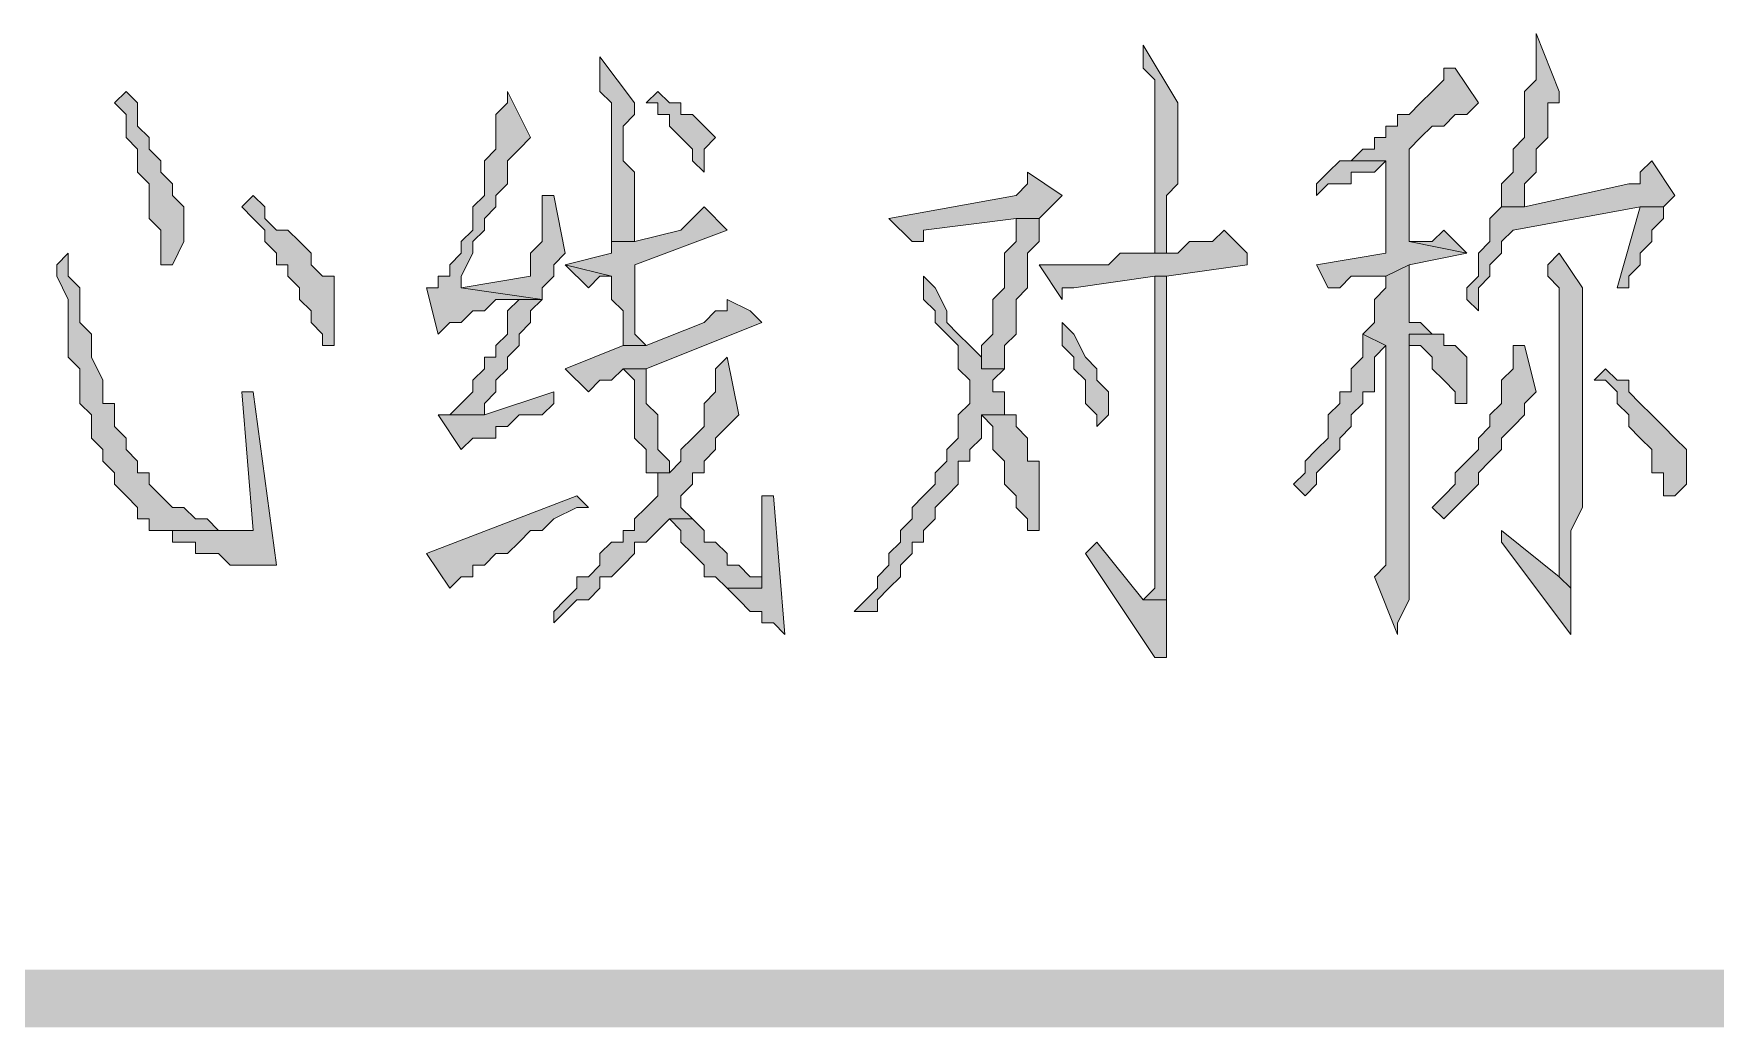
# Model space of a CAD drawing. Header units: millimetres. Extents: x 6 to 291, y 4 to 206.
# Drawn here: x 271.86 to 278.02, y 16.34 to 19.98 of the extents above; entities that cross this region are included whole.
import ezdxf

# ---------------------------------------------------------------- set-up
doc = ezdxf.new("R2010")
doc.units = ezdxf.units.MM
doc.layers.add('C00-00-00', color=7, linetype='Continuous')

msp = doc.modelspace()

# ---------------------------------------------------------------- hatches: boundary and pattern name
at = {"layer": 'C00-00-00'}
h = msp.add_hatch(color=256, dxfattribs=at)
h.dxf.hatch_style = 2
h.paths.add_polyline_path([(277.367986, 19.981338), (277.367986, 19.812005), (277.325652, 19.769672), (277.325652, 19.685005), (277.325652, 19.642672), (277.325652, 19.600338), (277.283319, 19.558005), (277.283319, 19.515672), (277.283319, 19.473338), (277.240986, 19.431005), (277.240986, 19.388672), (277.240986, 19.346338), (277.325652, 19.346338), (277.325652, 19.388672), (277.325652, 19.431005), (277.367986, 19.473338), (277.367986, 19.515672), (277.367986, 19.558005), (277.410319, 19.600338), (277.410319, 19.685005), (277.410319, 19.727338), (277.452652, 19.727338), (277.452652, 19.769672)])
h = msp.add_hatch(color=256, dxfattribs=at)
h.dxf.hatch_style = 2
h.paths.add_polyline_path([(273.938996, 19.89667), (273.938996, 19.854336), (273.938996, 19.812003), (273.938996, 19.76967), (273.981329, 19.727336), (273.981329, 19.26167), (273.981329, 19.219336), (274.065996, 19.219336), (274.065996, 19.473336), (274.023663, 19.51567), (274.023663, 19.558003), (274.023663, 19.64267), (274.065996, 19.685003), (274.065996, 19.727336)])
h = msp.add_hatch(color=256, dxfattribs=at)
h.dxf.hatch_style = 2
h.paths.add_polyline_path([(275.928668, 19.938996), (275.928668, 19.854329), (275.971001, 19.811996), (275.971001, 19.176996), (276.013335, 19.176996), (276.013335, 19.388663), (276.055668, 19.430996), (276.055668, 19.642663), (276.055668, 19.684996), (276.055668, 19.727329)])
h = msp.add_hatch(color=256, dxfattribs=at)
h.dxf.hatch_style = 2
h.paths.add_polyline_path([(277.071654, 19.854343), (277.02932, 19.854343), (277.02932, 19.81201), (276.986987, 19.769677), (276.944654, 19.727343), (276.90232, 19.68501), (276.859987, 19.68501), (276.859987, 19.642677), (276.817654, 19.642677), (276.817654, 19.600343), (276.77532, 19.600343), (276.77532, 19.55801), (276.732987, 19.55801), (276.690654, 19.515677), (276.817654, 19.515677), (276.817654, 19.17701), (276.563654, 19.134677), (276.605987, 19.05001), (276.64832, 19.05001), (276.690654, 19.092343), (276.817654, 19.092343), (276.90232, 19.134677), (277.113987, 19.17701), (276.90232, 19.219343), (276.90232, 19.55801), (276.944654, 19.600343), (276.986987, 19.642677), (277.02932, 19.642677), (277.071654, 19.68501), (277.113987, 19.68501), (277.15632, 19.727343)])
h = msp.add_hatch(color=256, dxfattribs=at)
h.dxf.hatch_style = 2
h.paths.add_polyline_path([(272.203346, 19.769675), (272.161013, 19.727342), (272.203346, 19.685008), (272.203346, 19.642675), (272.203346, 19.600342), (272.24568, 19.558008), (272.24568, 19.515675), (272.24568, 19.473342), (272.288013, 19.431008), (272.288013, 19.388675), (272.288013, 19.346342), (272.288013, 19.304008), (272.330346, 19.261675), (272.330346, 19.177008), (272.330346, 19.134675), (272.37268, 19.134675), (272.415013, 19.219342), (272.415013, 19.346342), (272.37268, 19.388675), (272.37268, 19.431008), (272.330346, 19.473342), (272.330346, 19.515675), (272.288013, 19.558008), (272.288013, 19.600342), (272.24568, 19.642675), (272.24568, 19.727342)])
h = msp.add_hatch(color=256, dxfattribs=at)
h.dxf.hatch_style = 2
h.paths.add_polyline_path([(273.600322, 19.769675), (273.600322, 19.727342), (273.557988, 19.685008), (273.557988, 19.600342), (273.557988, 19.558008), (273.515655, 19.515675), (273.515655, 19.431008), (273.515655, 19.388675), (273.473322, 19.346342), (273.473322, 19.304008), (273.473322, 19.261675), (273.430988, 19.219342), (273.430988, 19.177008), (273.388655, 19.134675), (273.388655, 19.092342), (273.346322, 19.092342), (273.346322, 19.050008), (273.303988, 19.050008), (273.346322, 18.880675), (273.388655, 18.923008), (273.430988, 18.923008), (273.473322, 18.965342), (273.515655, 18.965342), (273.557988, 19.007675), (273.600322, 19.007675), (273.727322, 19.007675), (273.430988, 19.050008), (273.430988, 19.092342), (273.473322, 19.177008), (273.473322, 19.219342), (273.515655, 19.261675), (273.515655, 19.304008), (273.557988, 19.346342), (273.557988, 19.388675), (273.600322, 19.431008), (273.600322, 19.473342), (273.600322, 19.515675), (273.642655, 19.558008), (273.684988, 19.600342)])
h = msp.add_hatch(color=256, dxfattribs=at)
h.dxf.hatch_style = 2
h.paths.add_polyline_path([(274.150676, 19.769675), (274.108342, 19.727342), (274.150676, 19.727342), (274.150676, 19.685008), (274.193009, 19.685008), (274.193009, 19.642675), (274.235342, 19.600342), (274.277676, 19.558008), (274.277676, 19.515675), (274.320009, 19.473342), (274.320009, 19.515675), (274.320009, 19.558008), (274.362342, 19.600342), (274.320009, 19.642675), (274.277676, 19.685008), (274.235342, 19.685008), (274.235342, 19.727342), (274.193009, 19.727342)])
h = msp.add_hatch(color=256, dxfattribs=at)
h.dxf.hatch_style = 2
h.paths.add_polyline_path([(275.505341, 19.473343), (275.505341, 19.43101), (275.463008, 19.388676), (274.997341, 19.30401), (275.082008, 19.219343), (275.124341, 19.219343), (275.124341, 19.261676), (275.463008, 19.30401), (275.547674, 19.30401), (275.590008, 19.346343), (275.632341, 19.388676)])
h = msp.add_hatch(color=256, dxfattribs=at)
h.dxf.hatch_style = 2
h.paths.add_polyline_path([(276.690669, 19.515669), (276.648336, 19.515669), (276.606003, 19.473336), (276.563669, 19.431002), (276.563669, 19.388669), (276.606003, 19.431002), (276.648336, 19.431002), (276.690669, 19.431002), (276.690669, 19.473336), (276.733003, 19.473336), (276.775336, 19.473336), (276.817669, 19.515669)])
h = msp.add_hatch(color=256, dxfattribs=at)
h.dxf.hatch_style = 2
h.paths.add_polyline_path([(277.791345, 19.515669), (277.749012, 19.473336), (277.749012, 19.431002), (277.706678, 19.431002), (277.325678, 19.346336), (277.241012, 19.346336), (277.198678, 19.304002), (277.198678, 19.261669), (277.198678, 19.219336), (277.156345, 19.177002), (277.156345, 19.092336), (277.114012, 19.050002), (277.114012, 19.007669), (277.156345, 18.965336), (277.156345, 19.050002), (277.198678, 19.092336), (277.198678, 19.134669), (277.241012, 19.177002), (277.241012, 19.219336), (277.283345, 19.261669), (277.749012, 19.346336), (277.833678, 19.346336), (277.876012, 19.388669)])
h = msp.add_hatch(color=256, dxfattribs=at)
h.dxf.hatch_style = 2
h.paths.add_polyline_path([(272.669016, 19.388674), (272.626682, 19.346341), (272.669016, 19.304008), (272.711349, 19.261674), (272.711349, 19.219341), (272.753682, 19.177008), (272.753682, 19.134674), (272.796016, 19.134674), (272.796016, 19.092341), (272.838349, 19.050008), (272.838349, 19.007674), (272.880682, 18.965341), (272.880682, 18.923008), (272.923016, 18.880674), (272.923016, 18.838341), (272.965349, 18.838341), (272.965349, 19.092341), (272.923016, 19.092341), (272.880682, 19.134674), (272.880682, 19.177008), (272.838349, 19.219341), (272.796016, 19.261674), (272.753682, 19.261674), (272.711349, 19.304008), (272.711349, 19.346341)])
h = msp.add_hatch(color=256, dxfattribs=at)
h.dxf.hatch_style = 2
h.paths.add_polyline_path([(273.769659, 19.388674), (273.727326, 19.388674), (273.727326, 19.346341), (273.727326, 19.304008), (273.727326, 19.261674), (273.727326, 19.219341), (273.684992, 19.177008), (273.684992, 19.134674), (273.684992, 19.092341), (273.430992, 19.050008), (273.727326, 19.007674), (273.727326, 19.050008), (273.769659, 19.092341), (273.769659, 19.134674), (273.811992, 19.177008)])
h = msp.add_hatch(color=256, dxfattribs=at)
h.dxf.hatch_style = 2
h.paths.add_polyline_path([(274.320013, 19.346332), (274.27768, 19.303999), (274.235346, 19.261665), (274.066013, 19.219332), (273.981346, 19.219332), (273.981346, 19.176999), (273.812013, 19.134665), (273.981346, 19.092332), (273.981346, 19.007665), (274.02368, 18.965332), (274.02368, 18.880665), (274.02368, 18.838332), (274.108346, 18.838332), (274.066013, 18.880665), (274.066013, 19.049999), (274.066013, 19.092332), (274.066013, 19.134665), (274.40468, 19.261665)])
h = msp.add_hatch(color=256, dxfattribs=at)
h.dxf.hatch_style = 2
h.paths.add_polyline_path([(277.833655, 19.346332), (277.748988, 19.346332), (277.664322, 19.049999), (277.706655, 19.049999), (277.706655, 19.092332), (277.748988, 19.134665), (277.748988, 19.176999), (277.791322, 19.219332), (277.791322, 19.261665), (277.833655, 19.303999)])
h = msp.add_hatch(color=256, dxfattribs=at)
h.dxf.hatch_style = 2
h.paths.add_polyline_path([(275.547651, 19.304006), (275.462984, 19.304006), (275.462984, 19.261672), (275.462984, 19.219339), (275.420651, 19.177006), (275.420651, 19.092339), (275.420651, 19.050006), (275.378318, 19.007672), (275.378318, 18.965339), (275.378318, 18.923006), (275.378318, 18.880672), (275.335984, 18.838339), (275.335984, 18.796006), (275.335984, 18.753672), (275.420651, 18.753672), (275.420651, 18.796006), (275.420651, 18.838339), (275.462984, 18.880672), (275.462984, 18.923006), (275.462984, 18.965339), (275.462984, 19.007672), (275.505318, 19.050006), (275.505318, 19.134672), (275.505318, 19.177006), (275.547651, 19.219339), (275.547651, 19.261672)])
h = msp.add_hatch(color=256, dxfattribs=at)
h.dxf.hatch_style = 2
h.paths.add_polyline_path([(276.225, 19.261663), (276.182667, 19.21933), (276.140333, 19.21933), (276.098, 19.21933), (276.055667, 19.176997), (275.971, 19.176997), (275.928667, 19.176997), (275.844, 19.176997), (275.801667, 19.134663), (275.717, 19.134663), (275.674667, 19.134663), (275.547667, 19.134663), (275.632333, 19.007663), (275.632333, 19.049997), (275.674667, 19.049997), (275.971, 19.09233), (276.013333, 19.09233), (276.309667, 19.134663), (276.309667, 19.176997)])
h = msp.add_hatch(color=256, dxfattribs=at)
h.dxf.hatch_style = 2
h.paths.add_polyline_path([(277.029344, 19.261663), (276.98701, 19.21933), (276.944677, 19.21933), (276.902344, 19.21933), (277.11401, 19.176997)])
h = msp.add_hatch(color=256, dxfattribs=at)
h.dxf.hatch_style = 2
h.paths.add_polyline_path([(271.991667, 19.176995), (271.949333, 19.134661), (271.949333, 19.092328), (271.991667, 19.007661), (271.991667, 18.965328), (271.991667, 18.922995), (271.991667, 18.795995), (272.034, 18.753661), (272.034, 18.711328), (272.034, 18.668995), (272.034, 18.626661), (272.076333, 18.584328), (272.076333, 18.541995), (272.076333, 18.499661), (272.118667, 18.457328), (272.118667, 18.414995), (272.161, 18.372661), (272.161, 18.330328), (272.203333, 18.287995), (272.245667, 18.245661), (272.245667, 18.203328), (272.288, 18.203328), (272.288, 18.160995), (272.330333, 18.160995), (272.372667, 18.160995), (272.669, 18.160995), (272.626667, 18.160995), (272.584333, 18.160995), (272.542, 18.160995), (272.499667, 18.203328), (272.457333, 18.203328), (272.415, 18.245661), (272.372667, 18.245661), (272.330333, 18.287995), (272.288, 18.330328), (272.288, 18.372661), (272.245667, 18.372661), (272.245667, 18.414995), (272.203333, 18.457328), (272.203333, 18.499661), (272.161, 18.541995), (272.161, 18.584328), (272.161, 18.626661), (272.118667, 18.626661), (272.118667, 18.668995), (272.118667, 18.711328), (272.076333, 18.795995), (272.076333, 18.838328), (272.076333, 18.880661), (272.034, 18.922995), (272.034, 18.965328), (272.034, 19.049995), (271.991667, 19.092328)])
h = msp.add_hatch(color=256, dxfattribs=at)
h.dxf.hatch_style = 2
h.paths.add_polyline_path([(277.452671, 19.176995), (277.410337, 19.134661), (277.410337, 19.092328), (277.452671, 19.049995), (277.452671, 17.991661), (277.495004, 17.949328), (277.495004, 18.160995), (277.537337, 18.245661), (277.537337, 18.668995), (277.537337, 18.711328), (277.537337, 18.965328), (277.537337, 19.049995)])
h = msp.add_hatch(color=256, dxfattribs=at)
h.dxf.hatch_style = 2
h.paths.add_polyline_path([(273.812001, 19.134669), (273.896654, 19.05), (273.938996, 19.092342), (273.981339, 19.092342)])
h = msp.add_hatch(color=256, dxfattribs=at)
h.dxf.hatch_style = 2
h.paths.add_polyline_path([(276.902349, 19.134669), (276.817682, 19.092335), (276.817682, 19.050002), (276.775349, 19.007669), (276.775349, 18.965335), (276.775349, 18.923002), (276.733016, 18.880669), (276.817682, 18.838335), (276.817682, 18.161002), (276.817682, 18.118669), (276.817682, 18.076335), (276.817682, 18.034002), (276.775349, 17.991669), (276.860016, 17.780002), (276.860016, 17.822335), (276.902349, 17.907002), (276.902349, 18.880669), (276.987016, 18.880669), (276.944682, 18.923002), (276.902349, 18.923002)])
h = msp.add_hatch(color=256, dxfattribs=at)
h.dxf.hatch_style = 2
h.paths.add_polyline_path([(275.124324, 19.092342), (275.124324, 19.050009), (275.124324, 19.007675), (275.166658, 18.965342), (275.166658, 18.923009), (275.208991, 18.880675), (275.251324, 18.838342), (275.251324, 18.796009), (275.251324, 18.753675), (275.293658, 18.711342), (275.293658, 18.669009), (275.293658, 18.626675), (275.251324, 18.584342), (275.251324, 18.542009), (275.251324, 18.499675), (275.208991, 18.457342), (275.208991, 18.415009), (275.166658, 18.372675), (275.166658, 18.330342), (275.124324, 18.288009), (275.081991, 18.245675), (275.081991, 18.203342), (275.039658, 18.161009), (275.039658, 18.118675), (274.997324, 18.076342), (274.997324, 18.034009), (274.954991, 17.991675), (274.954991, 17.949342), (274.912658, 17.907009), (274.870324, 17.864675), (274.912658, 17.864675), (274.954991, 17.864675), (274.954991, 17.907009), (274.997324, 17.949342), (275.039658, 17.991675), (275.039658, 18.034009), (275.081991, 18.076342), (275.081991, 18.118675), (275.124324, 18.118675), (275.124324, 18.161009), (275.166658, 18.203342), (275.166658, 18.245675), (275.208991, 18.288009), (275.251324, 18.330342), (275.251324, 18.372675), (275.251324, 18.415009), (275.293658, 18.415009), (275.293658, 18.457342), (275.335991, 18.499675), (275.335991, 18.542009), (275.335991, 18.584342), (275.420658, 18.584342), (275.420658, 18.626675), (275.420658, 18.669009), (275.378324, 18.669009), (275.378324, 18.711342), (275.420658, 18.753675), (275.335991, 18.753675), (275.335991, 18.796009), (275.293658, 18.838342), (275.251324, 18.880675), (275.208991, 18.923009), (275.208991, 18.965342), (275.166658, 19.050009)])
h = msp.add_hatch(color=256, dxfattribs=at)
h.dxf.hatch_style = 2
h.paths.add_polyline_path([(276.01332, 19.092342), (275.970987, 19.092342), (275.970987, 18.076342), (275.970987, 17.949342), (275.928654, 17.907009), (276.01332, 17.907009)])
h = msp.add_hatch(color=256, dxfattribs=at)
h.dxf.hatch_style = 2
h.paths.add_polyline_path([(273.727349, 19.007674), (273.642682, 19.007674), (273.600349, 18.96534), (273.600349, 18.923007), (273.600349, 18.880674), (273.558016, 18.83834), (273.558016, 18.796007), (273.515682, 18.796007), (273.515682, 18.753674), (273.473349, 18.71134), (273.473349, 18.669007), (273.431016, 18.626674), (273.388682, 18.58434), (273.346349, 18.58434), (273.515682, 18.58434), (273.515682, 18.626674), (273.558016, 18.669007), (273.558016, 18.71134), (273.600349, 18.753674), (273.600349, 18.796007), (273.642682, 18.83834), (273.642682, 18.880674), (273.685016, 18.923007), (273.685016, 18.96534)])
h = msp.add_hatch(color=256, dxfattribs=at)
h.dxf.hatch_style = 2
h.paths.add_polyline_path([(274.404665, 19.007674), (274.404665, 18.96534), (274.362332, 18.96534), (274.319999, 18.923007), (274.108332, 18.83834), (274.023665, 18.83834), (273.811999, 18.753674), (273.896665, 18.669007), (273.938999, 18.71134), (273.981332, 18.71134), (274.023665, 18.753674), (274.108332, 18.753674), (274.531665, 18.923007), (274.489332, 18.96534)])
h = msp.add_hatch(color=256, dxfattribs=at)
h.dxf.hatch_style = 2
h.paths.add_polyline_path([(275.632336, 18.923005), (275.632336, 18.880672), (275.632336, 18.838338), (275.674669, 18.796005), (275.674669, 18.753672), (275.717003, 18.711338), (275.717003, 18.669005), (275.717003, 18.626672), (275.759336, 18.584338), (275.759336, 18.542005), (275.801669, 18.584338), (275.801669, 18.626672), (275.801669, 18.669005), (275.759336, 18.711338), (275.759336, 18.753672), (275.717003, 18.796005), (275.674669, 18.880672)])
h = msp.add_hatch(color=256, dxfattribs=at)
h.dxf.hatch_style = 2
h.paths.add_polyline_path([(276.733012, 18.880663), (276.733012, 18.838329), (276.733012, 18.795996), (276.690678, 18.753663), (276.690678, 18.711329), (276.690678, 18.668996), (276.648345, 18.668996), (276.648345, 18.626663), (276.606012, 18.584329), (276.606012, 18.541996), (276.606012, 18.499663), (276.563678, 18.457329), (276.521345, 18.414996), (276.521345, 18.372663), (276.479012, 18.330329), (276.521345, 18.287996), (276.563678, 18.330329), (276.563678, 18.372663), (276.606012, 18.414996), (276.648345, 18.457329), (276.648345, 18.499663), (276.690678, 18.541996), (276.690678, 18.584329), (276.733012, 18.626663), (276.733012, 18.668996), (276.775345, 18.668996), (276.775345, 18.711329), (276.775345, 18.795996), (276.817678, 18.838329)])
h = msp.add_hatch(color=256, dxfattribs=at)
h.dxf.hatch_style = 2
h.paths.add_polyline_path([(276.987001, 18.880663), (276.902335, 18.880663), (276.902335, 18.838329), (276.944668, 18.838329), (276.987001, 18.795996), (276.987001, 18.753663), (277.029335, 18.711329), (277.071668, 18.668996), (277.071668, 18.626663), (277.114001, 18.626663), (277.114001, 18.711329), (277.114001, 18.795996), (277.071668, 18.838329), (277.029335, 18.838329), (277.029335, 18.880663)])
h = msp.add_hatch(color=256, dxfattribs=at)
h.dxf.hatch_style = 2
h.paths.add_polyline_path([(274.404665, 18.79601), (274.362332, 18.753677), (274.362332, 18.711343), (274.362332, 18.66901), (274.319999, 18.626677), (274.319999, 18.584343), (274.319999, 18.54201), (274.277665, 18.499677), (274.235332, 18.457343), (274.235332, 18.41501), (274.192999, 18.372677), (274.150665, 18.372677), (274.150665, 18.330343), (274.150665, 18.28801), (274.108332, 18.245677), (274.065999, 18.203343), (274.065999, 18.16101), (274.023665, 18.16101), (274.023665, 18.118677), (273.981332, 18.118677), (273.938999, 18.076343), (273.938999, 18.03401), (273.896665, 17.991677), (273.854332, 17.991677), (273.854332, 17.949343), (273.811999, 17.90701), (273.769665, 17.864677), (273.769665, 17.822343), (273.811999, 17.864677), (273.854332, 17.90701), (273.896665, 17.90701), (273.938999, 17.949343), (273.938999, 17.991677), (273.981332, 17.991677), (274.023665, 18.03401), (274.065999, 18.076343), (274.065999, 18.118677), (274.108332, 18.118677), (274.150665, 18.16101), (274.192999, 18.203343), (274.277665, 18.203343), (274.235332, 18.245677), (274.235332, 18.28801), (274.277665, 18.330343), (274.277665, 18.372677), (274.319999, 18.372677), (274.319999, 18.41501), (274.362332, 18.457343), (274.362332, 18.499677), (274.404665, 18.54201), (274.446999, 18.584343)])
h = msp.add_hatch(color=256, dxfattribs=at)
h.dxf.hatch_style = 2
h.paths.add_polyline_path([(277.325676, 18.838336), (277.283342, 18.838336), (277.283342, 18.796003), (277.283342, 18.75367), (277.241009, 18.711336), (277.241009, 18.669003), (277.241009, 18.62667), (277.198676, 18.584336), (277.198676, 18.542003), (277.156342, 18.49967), (277.156342, 18.457336), (277.114009, 18.415003), (277.071676, 18.37267), (277.071676, 18.330336), (277.029342, 18.288003), (276.987009, 18.24567), (277.029342, 18.203336), (277.071676, 18.24567), (277.114009, 18.288003), (277.156342, 18.330336), (277.156342, 18.37267), (277.198676, 18.415003), (277.241009, 18.457336), (277.241009, 18.49967), (277.283342, 18.542003), (277.325676, 18.584336), (277.325676, 18.62667), (277.368009, 18.669003)])
h = msp.add_hatch(color=256, dxfattribs=at)
h.dxf.hatch_style = 2
h.paths.add_polyline_path([(274.108333, 18.753668), (274.023667, 18.753668), (274.066, 18.711334), (274.066, 18.669001), (274.066, 18.626668), (274.066, 18.499668), (274.108333, 18.457334), (274.108333, 18.415001), (274.108333, 18.372668), (274.150667, 18.372668), (274.193, 18.372668), (274.193, 18.415001), (274.150667, 18.457334), (274.150667, 18.499668), (274.150667, 18.542001), (274.150667, 18.584334), (274.108333, 18.626668), (274.108333, 18.711334)])
h = msp.add_hatch(color=256, dxfattribs=at)
h.dxf.hatch_style = 2
h.paths.add_polyline_path([(277.622008, 18.753668), (277.579674, 18.711334), (277.622008, 18.711334), (277.664341, 18.669001), (277.664341, 18.626668), (277.706674, 18.584334), (277.706674, 18.542001), (277.749008, 18.499668), (277.791341, 18.457334), (277.791341, 18.415001), (277.791341, 18.372668), (277.833674, 18.372668), (277.833674, 18.330334), (277.833674, 18.288001), (277.876008, 18.288001), (277.918341, 18.330334), (277.918341, 18.457334), (277.876008, 18.499668), (277.833674, 18.542001), (277.791341, 18.584334), (277.749008, 18.626668), (277.706674, 18.669001), (277.706674, 18.711334), (277.664341, 18.711334)])
h = msp.add_hatch(color=256, dxfattribs=at)
h.dxf.hatch_style = 2
h.paths.add_polyline_path([(272.626673, 18.668999), (272.669006, 18.160999), (272.372673, 18.160999), (272.372673, 18.118666), (272.415006, 18.118666), (272.45734, 18.118666), (272.45734, 18.076333), (272.499673, 18.076333), (272.542006, 18.076333), (272.58434, 18.033999), (272.669006, 18.033999), (272.71134, 18.033999), (272.753673, 18.033999), (272.669006, 18.668999)])
h = msp.add_hatch(color=256, dxfattribs=at)
h.dxf.hatch_style = 2
h.paths.add_polyline_path([(273.769659, 18.668999), (273.515659, 18.584333), (273.346326, 18.584333), (273.430992, 18.457333), (273.473326, 18.499666), (273.515659, 18.499666), (273.557992, 18.499666), (273.557992, 18.541999), (273.600326, 18.541999), (273.642659, 18.584333), (273.684992, 18.584333), (273.727326, 18.584333), (273.769659, 18.626666)])
h = msp.add_hatch(color=256, dxfattribs=at)
h.dxf.hatch_style = 2
h.paths.add_polyline_path([(275.420656, 18.584331), (275.33599, 18.584331), (275.378323, 18.541997), (275.378323, 18.499664), (275.378323, 18.457331), (275.420656, 18.414997), (275.420656, 18.372664), (275.420656, 18.330331), (275.46299, 18.287997), (275.46299, 18.245664), (275.505323, 18.203331), (275.505323, 18.160997), (275.547656, 18.160997), (275.547656, 18.203331), (275.547656, 18.245664), (275.547656, 18.372664), (275.547656, 18.414997), (275.505323, 18.414997), (275.505323, 18.499664), (275.46299, 18.541997), (275.46299, 18.584331)])
h = msp.add_hatch(color=256, dxfattribs=at)
h.dxf.hatch_style = 2
h.paths.add_polyline_path([(273.854344, 18.287999), (273.30401, 18.076332), (273.388677, 17.949332), (273.43101, 17.991665), (273.473344, 17.991665), (273.473344, 18.033999), (273.515677, 18.033999), (273.55801, 18.076332), (273.600344, 18.076332), (273.642677, 18.118665), (273.68501, 18.160999), (273.727344, 18.160999), (273.769677, 18.203332), (273.854344, 18.245665), (273.896677, 18.245665)])
h = msp.add_hatch(color=256, dxfattribs=at)
h.dxf.hatch_style = 2
h.paths.add_polyline_path([(274.53166, 18.287999), (274.53166, 17.949332), (274.40466, 17.949332), (274.446994, 17.906999), (274.489327, 17.864665), (274.53166, 17.864665), (274.53166, 17.822332), (274.573994, 17.822332), (274.616327, 17.779999), (274.573994, 18.287999)])
h = msp.add_hatch(color=256, dxfattribs=at)
h.dxf.hatch_style = 2
h.paths.add_polyline_path([(274.277671, 18.20333), (274.193004, 18.20333), (274.235337, 18.160997), (274.235337, 18.118663), (274.277671, 18.07633), (274.320004, 18.033997), (274.320004, 17.991663), (274.362337, 17.991663), (274.404671, 17.94933), (274.531671, 17.94933), (274.531671, 17.991663), (274.489337, 17.991663), (274.447004, 18.033997), (274.404671, 18.033997), (274.404671, 18.07633), (274.362337, 18.118663), (274.320004, 18.118663), (274.320004, 18.160997)])
h = msp.add_hatch(color=256, dxfattribs=at)
h.dxf.hatch_style = 2
h.paths.add_polyline_path([(275.759331, 18.118661), (275.716997, 18.076328), (275.970997, 17.695328), (276.013331, 17.695328), (276.013331, 17.737661), (276.013331, 17.779995), (276.013331, 17.906995), (275.928664, 17.906995)])
h = msp.add_hatch(color=256, dxfattribs=at)
h.dxf.hatch_style = 2
h.paths.add_polyline_path([(277.240991, 18.161004), (277.240991, 18.11867), (277.494991, 17.780004), (277.494991, 17.822337), (277.494991, 17.86467), (277.494991, 17.949337), (277.452658, 17.99167)])
h = msp.add_hatch(color=256, dxfattribs=at)
h.dxf.hatch_style = 2
h.paths.add_polyline_path([(286.342664, 16.340669), (286.342664, 16.552333), (101.388337, 16.340669)])
h = msp.add_hatch(color=256, dxfattribs=at)
h.dxf.hatch_style = 2
h.paths.add_polyline_path([(286.342664, 16.552333), (101.388337, 16.340669), (101.388337, 16.552333)])

# ---------------------------------------------------------------- linework, layer by layer
at = {"layer": 'C00-00-00', "lineweight": 13}
for points in [[(277.367986, 19.981338), (277.367986, 19.812005), (277.325652, 19.769672), (277.325652, 19.685005), (277.325652, 19.642672), (277.325652, 19.600338), (277.283319, 19.558005), (277.283319, 19.515672), (277.283319, 19.473338), (277.240986, 19.431005), (277.240986, 19.388672), (277.240986, 19.346338), (277.325652, 19.346338), (277.325652, 19.388672), (277.325652, 19.431005), (277.367986, 19.473338), (277.367986, 19.515672), (277.367986, 19.558005), (277.410319, 19.600338), (277.410319, 19.685005), (277.410319, 19.727338), (277.452652, 19.727338), (277.452652, 19.769672)], [(273.938996, 19.89667), (273.938996, 19.854336), (273.938996, 19.812003), (273.938996, 19.76967), (273.981329, 19.727336), (273.981329, 19.26167), (273.981329, 19.219336), (274.065996, 19.219336), (274.065996, 19.473336), (274.023663, 19.51567), (274.023663, 19.558003), (274.023663, 19.64267), (274.065996, 19.685003), (274.065996, 19.727336)], [(275.928668, 19.938996), (275.928668, 19.854329), (275.971001, 19.811996), (275.971001, 19.176996), (276.013335, 19.176996), (276.013335, 19.388663), (276.055668, 19.430996), (276.055668, 19.642663), (276.055668, 19.684996), (276.055668, 19.727329)], [(277.071654, 19.854343), (277.02932, 19.854343), (277.02932, 19.81201), (276.986987, 19.769677), (276.944654, 19.727343), (276.90232, 19.68501), (276.859987, 19.68501), (276.859987, 19.642677), (276.817654, 19.642677), (276.817654, 19.600343), (276.77532, 19.600343), (276.77532, 19.55801), (276.732987, 19.55801), (276.690654, 19.515677), (276.817654, 19.515677), (276.817654, 19.17701), (276.563654, 19.134677), (276.605987, 19.05001), (276.64832, 19.05001), (276.690654, 19.092343), (276.817654, 19.092343), (276.90232, 19.134677), (277.113987, 19.17701), (276.90232, 19.219343), (276.90232, 19.55801), (276.944654, 19.600343), (276.986987, 19.642677), (277.02932, 19.642677), (277.071654, 19.68501), (277.113987, 19.68501), (277.15632, 19.727343)], [(272.203346, 19.769675), (272.161013, 19.727342), (272.203346, 19.685008), (272.203346, 19.642675), (272.203346, 19.600342), (272.24568, 19.558008), (272.24568, 19.515675), (272.24568, 19.473342), (272.288013, 19.431008), (272.288013, 19.388675), (272.288013, 19.346342), (272.288013, 19.304008), (272.330346, 19.261675), (272.330346, 19.177008), (272.330346, 19.134675), (272.37268, 19.134675), (272.415013, 19.219342), (272.415013, 19.346342), (272.37268, 19.388675), (272.37268, 19.431008), (272.330346, 19.473342), (272.330346, 19.515675), (272.288013, 19.558008), (272.288013, 19.600342), (272.24568, 19.642675), (272.24568, 19.727342)], [(273.600322, 19.769675), (273.600322, 19.727342), (273.557988, 19.685008), (273.557988, 19.600342), (273.557988, 19.558008), (273.515655, 19.515675), (273.515655, 19.431008), (273.515655, 19.388675), (273.473322, 19.346342), (273.473322, 19.304008), (273.473322, 19.261675), (273.430988, 19.219342), (273.430988, 19.177008), (273.388655, 19.134675), (273.388655, 19.092342), (273.346322, 19.092342), (273.346322, 19.050008), (273.303988, 19.050008), (273.346322, 18.880675), (273.388655, 18.923008), (273.430988, 18.923008), (273.473322, 18.965342), (273.515655, 18.965342), (273.557988, 19.007675), (273.600322, 19.007675), (273.727322, 19.007675), (273.430988, 19.050008), (273.430988, 19.092342), (273.473322, 19.177008), (273.473322, 19.219342), (273.515655, 19.261675), (273.515655, 19.304008), (273.557988, 19.346342), (273.557988, 19.388675), (273.600322, 19.431008), (273.600322, 19.473342), (273.600322, 19.515675), (273.642655, 19.558008), (273.684988, 19.600342)], [(274.150676, 19.769675), (274.108342, 19.727342), (274.150676, 19.727342), (274.150676, 19.685008), (274.193009, 19.685008), (274.193009, 19.642675), (274.235342, 19.600342), (274.277676, 19.558008), (274.277676, 19.515675), (274.320009, 19.473342), (274.320009, 19.515675), (274.320009, 19.558008), (274.362342, 19.600342), (274.320009, 19.642675), (274.277676, 19.685008), (274.235342, 19.685008), (274.235342, 19.727342), (274.193009, 19.727342)], [(275.505341, 19.473343), (275.505341, 19.43101), (275.463008, 19.388676), (274.997341, 19.30401), (275.082008, 19.219343), (275.124341, 19.219343), (275.124341, 19.261676), (275.463008, 19.30401), (275.547674, 19.30401), (275.590008, 19.346343), (275.632341, 19.388676)], [(276.690669, 19.515669), (276.648336, 19.515669), (276.606003, 19.473336), (276.563669, 19.431002), (276.563669, 19.388669), (276.606003, 19.431002), (276.648336, 19.431002), (276.690669, 19.431002), (276.690669, 19.473336), (276.733003, 19.473336), (276.775336, 19.473336), (276.817669, 19.515669)], [(277.791345, 19.515669), (277.749012, 19.473336), (277.749012, 19.431002), (277.706678, 19.431002), (277.325678, 19.346336), (277.241012, 19.346336), (277.198678, 19.304002), (277.198678, 19.261669), (277.198678, 19.219336), (277.156345, 19.177002), (277.156345, 19.092336), (277.114012, 19.050002), (277.114012, 19.007669), (277.156345, 18.965336), (277.156345, 19.050002), (277.198678, 19.092336), (277.198678, 19.134669), (277.241012, 19.177002), (277.241012, 19.219336), (277.283345, 19.261669), (277.749012, 19.346336), (277.833678, 19.346336), (277.876012, 19.388669)], [(272.669016, 19.388674), (272.626682, 19.346341), (272.669016, 19.304008), (272.711349, 19.261674), (272.711349, 19.219341), (272.753682, 19.177008), (272.753682, 19.134674), (272.796016, 19.134674), (272.796016, 19.092341), (272.838349, 19.050008), (272.838349, 19.007674), (272.880682, 18.965341), (272.880682, 18.923008), (272.923016, 18.880674), (272.923016, 18.838341), (272.965349, 18.838341), (272.965349, 19.092341), (272.923016, 19.092341), (272.880682, 19.134674), (272.880682, 19.177008), (272.838349, 19.219341), (272.796016, 19.261674), (272.753682, 19.261674), (272.711349, 19.304008), (272.711349, 19.346341)], [(273.769659, 19.388674), (273.727326, 19.388674), (273.727326, 19.346341), (273.727326, 19.304008), (273.727326, 19.261674), (273.727326, 19.219341), (273.684992, 19.177008), (273.684992, 19.134674), (273.684992, 19.092341), (273.430992, 19.050008), (273.727326, 19.007674), (273.727326, 19.050008), (273.769659, 19.092341), (273.769659, 19.134674), (273.811992, 19.177008)], [(274.320013, 19.346332), (274.27768, 19.303999), (274.235346, 19.261665), (274.066013, 19.219332), (273.981346, 19.219332), (273.981346, 19.176999), (273.812013, 19.134665), (273.981346, 19.092332), (273.981346, 19.007665), (274.02368, 18.965332), (274.02368, 18.880665), (274.02368, 18.838332), (274.108346, 18.838332), (274.066013, 18.880665), (274.066013, 19.049999), (274.066013, 19.092332), (274.066013, 19.134665), (274.40468, 19.261665)], [(277.833655, 19.346332), (277.748988, 19.346332), (277.664322, 19.049999), (277.706655, 19.049999), (277.706655, 19.092332), (277.748988, 19.134665), (277.748988, 19.176999), (277.791322, 19.219332), (277.791322, 19.261665), (277.833655, 19.303999)], [(275.547651, 19.304006), (275.462984, 19.304006), (275.462984, 19.261672), (275.462984, 19.219339), (275.420651, 19.177006), (275.420651, 19.092339), (275.420651, 19.050006), (275.378318, 19.007672), (275.378318, 18.965339), (275.378318, 18.923006), (275.378318, 18.880672), (275.335984, 18.838339), (275.335984, 18.796006), (275.335984, 18.753672), (275.420651, 18.753672), (275.420651, 18.796006), (275.420651, 18.838339), (275.462984, 18.880672), (275.462984, 18.923006), (275.462984, 18.965339), (275.462984, 19.007672), (275.505318, 19.050006), (275.505318, 19.134672), (275.505318, 19.177006), (275.547651, 19.219339), (275.547651, 19.261672)], [(276.225, 19.261663), (276.182667, 19.21933), (276.140333, 19.21933), (276.098, 19.21933), (276.055667, 19.176997), (275.971, 19.176997), (275.928667, 19.176997), (275.844, 19.176997), (275.801667, 19.134663), (275.717, 19.134663), (275.674667, 19.134663), (275.547667, 19.134663), (275.632333, 19.007663), (275.632333, 19.049997), (275.674667, 19.049997), (275.971, 19.09233), (276.013333, 19.09233), (276.309667, 19.134663), (276.309667, 19.176997)], [(277.029344, 19.261663), (276.98701, 19.21933), (276.944677, 19.21933), (276.902344, 19.21933), (277.11401, 19.176997)], [(271.991667, 19.176995), (271.949333, 19.134661), (271.949333, 19.092328), (271.991667, 19.007661), (271.991667, 18.965328), (271.991667, 18.922995), (271.991667, 18.795995), (272.034, 18.753661), (272.034, 18.711328), (272.034, 18.668995), (272.034, 18.626661), (272.076333, 18.584328), (272.076333, 18.541995), (272.076333, 18.499661), (272.118667, 18.457328), (272.118667, 18.414995), (272.161, 18.372661), (272.161, 18.330328), (272.203333, 18.287995), (272.245667, 18.245661), (272.245667, 18.203328), (272.288, 18.203328), (272.288, 18.160995), (272.330333, 18.160995), (272.372667, 18.160995), (272.669, 18.160995), (272.626667, 18.160995), (272.584333, 18.160995), (272.542, 18.160995), (272.499667, 18.203328), (272.457333, 18.203328), (272.415, 18.245661), (272.372667, 18.245661), (272.330333, 18.287995), (272.288, 18.330328), (272.288, 18.372661), (272.245667, 18.372661), (272.245667, 18.414995), (272.203333, 18.457328), (272.203333, 18.499661), (272.161, 18.541995), (272.161, 18.584328), (272.161, 18.626661), (272.118667, 18.626661), (272.118667, 18.668995), (272.118667, 18.711328), (272.076333, 18.795995), (272.076333, 18.838328), (272.076333, 18.880661), (272.034, 18.922995), (272.034, 18.965328), (272.034, 19.049995), (271.991667, 19.092328)], [(277.452671, 19.176995), (277.410337, 19.134661), (277.410337, 19.092328), (277.452671, 19.049995), (277.452671, 17.991661), (277.495004, 17.949328), (277.495004, 18.160995), (277.537337, 18.245661), (277.537337, 18.668995), (277.537337, 18.711328), (277.537337, 18.965328), (277.537337, 19.049995)], [(273.812001, 19.134669), (273.896654, 19.05), (273.938996, 19.092342), (273.981339, 19.092342)], [(276.902349, 19.134669), (276.817682, 19.092335), (276.817682, 19.050002), (276.775349, 19.007669), (276.775349, 18.965335), (276.775349, 18.923002), (276.733016, 18.880669), (276.817682, 18.838335), (276.817682, 18.161002), (276.817682, 18.118669), (276.817682, 18.076335), (276.817682, 18.034002), (276.775349, 17.991669), (276.860016, 17.780002), (276.860016, 17.822335), (276.902349, 17.907002), (276.902349, 18.880669), (276.987016, 18.880669), (276.944682, 18.923002), (276.902349, 18.923002)], [(275.124324, 19.092342), (275.124324, 19.050009), (275.124324, 19.007675), (275.166658, 18.965342), (275.166658, 18.923009), (275.208991, 18.880675), (275.251324, 18.838342), (275.251324, 18.796009), (275.251324, 18.753675), (275.293658, 18.711342), (275.293658, 18.669009), (275.293658, 18.626675), (275.251324, 18.584342), (275.251324, 18.542009), (275.251324, 18.499675), (275.208991, 18.457342), (275.208991, 18.415009), (275.166658, 18.372675), (275.166658, 18.330342), (275.124324, 18.288009), (275.081991, 18.245675), (275.081991, 18.203342), (275.039658, 18.161009), (275.039658, 18.118675), (274.997324, 18.076342), (274.997324, 18.034009), (274.954991, 17.991675), (274.954991, 17.949342), (274.912658, 17.907009), (274.870324, 17.864675), (274.912658, 17.864675), (274.954991, 17.864675), (274.954991, 17.907009), (274.997324, 17.949342), (275.039658, 17.991675), (275.039658, 18.034009), (275.081991, 18.076342), (275.081991, 18.118675), (275.124324, 18.118675), (275.124324, 18.161009), (275.166658, 18.203342), (275.166658, 18.245675), (275.208991, 18.288009), (275.251324, 18.330342), (275.251324, 18.372675), (275.251324, 18.415009), (275.293658, 18.415009), (275.293658, 18.457342), (275.335991, 18.499675), (275.335991, 18.542009), (275.335991, 18.584342), (275.420658, 18.584342), (275.420658, 18.626675), (275.420658, 18.669009), (275.378324, 18.669009), (275.378324, 18.711342), (275.420658, 18.753675), (275.335991, 18.753675), (275.335991, 18.796009), (275.293658, 18.838342), (275.251324, 18.880675), (275.208991, 18.923009), (275.208991, 18.965342), (275.166658, 19.050009)], [(276.01332, 19.092342), (275.970987, 19.092342), (275.970987, 18.076342), (275.970987, 17.949342), (275.928654, 17.907009), (276.01332, 17.907009)], [(273.727349, 19.007674), (273.642682, 19.007674), (273.600349, 18.96534), (273.600349, 18.923007), (273.600349, 18.880674), (273.558016, 18.83834), (273.558016, 18.796007), (273.515682, 18.796007), (273.515682, 18.753674), (273.473349, 18.71134), (273.473349, 18.669007), (273.431016, 18.626674), (273.388682, 18.58434), (273.346349, 18.58434), (273.515682, 18.58434), (273.515682, 18.626674), (273.558016, 18.669007), (273.558016, 18.71134), (273.600349, 18.753674), (273.600349, 18.796007), (273.642682, 18.83834), (273.642682, 18.880674), (273.685016, 18.923007), (273.685016, 18.96534)], [(274.404665, 19.007674), (274.404665, 18.96534), (274.362332, 18.96534), (274.319999, 18.923007), (274.108332, 18.83834), (274.023665, 18.83834), (273.811999, 18.753674), (273.896665, 18.669007), (273.938999, 18.71134), (273.981332, 18.71134), (274.023665, 18.753674), (274.108332, 18.753674), (274.531665, 18.923007), (274.489332, 18.96534)], [(275.632336, 18.923005), (275.632336, 18.880672), (275.632336, 18.838338), (275.674669, 18.796005), (275.674669, 18.753672), (275.717003, 18.711338), (275.717003, 18.669005), (275.717003, 18.626672), (275.759336, 18.584338), (275.759336, 18.542005), (275.801669, 18.584338), (275.801669, 18.626672), (275.801669, 18.669005), (275.759336, 18.711338), (275.759336, 18.753672), (275.717003, 18.796005), (275.674669, 18.880672)], [(276.733012, 18.880663), (276.733012, 18.838329), (276.733012, 18.795996), (276.690678, 18.753663), (276.690678, 18.711329), (276.690678, 18.668996), (276.648345, 18.668996), (276.648345, 18.626663), (276.606012, 18.584329), (276.606012, 18.541996), (276.606012, 18.499663), (276.563678, 18.457329), (276.521345, 18.414996), (276.521345, 18.372663), (276.479012, 18.330329), (276.521345, 18.287996), (276.563678, 18.330329), (276.563678, 18.372663), (276.606012, 18.414996), (276.648345, 18.457329), (276.648345, 18.499663), (276.690678, 18.541996), (276.690678, 18.584329), (276.733012, 18.626663), (276.733012, 18.668996), (276.775345, 18.668996), (276.775345, 18.711329), (276.775345, 18.795996), (276.817678, 18.838329)], [(276.987001, 18.880663), (276.902335, 18.880663), (276.902335, 18.838329), (276.944668, 18.838329), (276.987001, 18.795996), (276.987001, 18.753663), (277.029335, 18.711329), (277.071668, 18.668996), (277.071668, 18.626663), (277.114001, 18.626663), (277.114001, 18.711329), (277.114001, 18.795996), (277.071668, 18.838329), (277.029335, 18.838329), (277.029335, 18.880663)], [(274.404665, 18.79601), (274.362332, 18.753677), (274.362332, 18.711343), (274.362332, 18.66901), (274.319999, 18.626677), (274.319999, 18.584343), (274.319999, 18.54201), (274.277665, 18.499677), (274.235332, 18.457343), (274.235332, 18.41501), (274.192999, 18.372677), (274.150665, 18.372677), (274.150665, 18.330343), (274.150665, 18.28801), (274.108332, 18.245677), (274.065999, 18.203343), (274.065999, 18.16101), (274.023665, 18.16101), (274.023665, 18.118677), (273.981332, 18.118677), (273.938999, 18.076343), (273.938999, 18.03401), (273.896665, 17.991677), (273.854332, 17.991677), (273.854332, 17.949343), (273.811999, 17.90701), (273.769665, 17.864677), (273.769665, 17.822343), (273.811999, 17.864677), (273.854332, 17.90701), (273.896665, 17.90701), (273.938999, 17.949343), (273.938999, 17.991677), (273.981332, 17.991677), (274.023665, 18.03401), (274.065999, 18.076343), (274.065999, 18.118677), (274.108332, 18.118677), (274.150665, 18.16101), (274.192999, 18.203343), (274.277665, 18.203343), (274.235332, 18.245677), (274.235332, 18.28801), (274.277665, 18.330343), (274.277665, 18.372677), (274.319999, 18.372677), (274.319999, 18.41501), (274.362332, 18.457343), (274.362332, 18.499677), (274.404665, 18.54201), (274.446999, 18.584343)], [(277.325676, 18.838336), (277.283342, 18.838336), (277.283342, 18.796003), (277.283342, 18.75367), (277.241009, 18.711336), (277.241009, 18.669003), (277.241009, 18.62667), (277.198676, 18.584336), (277.198676, 18.542003), (277.156342, 18.49967), (277.156342, 18.457336), (277.114009, 18.415003), (277.071676, 18.37267), (277.071676, 18.330336), (277.029342, 18.288003), (276.987009, 18.24567), (277.029342, 18.203336), (277.071676, 18.24567), (277.114009, 18.288003), (277.156342, 18.330336), (277.156342, 18.37267), (277.198676, 18.415003), (277.241009, 18.457336), (277.241009, 18.49967), (277.283342, 18.542003), (277.325676, 18.584336), (277.325676, 18.62667), (277.368009, 18.669003)], [(274.108333, 18.753668), (274.023667, 18.753668), (274.066, 18.711334), (274.066, 18.669001), (274.066, 18.626668), (274.066, 18.499668), (274.108333, 18.457334), (274.108333, 18.415001), (274.108333, 18.372668), (274.150667, 18.372668), (274.193, 18.372668), (274.193, 18.415001), (274.150667, 18.457334), (274.150667, 18.499668), (274.150667, 18.542001), (274.150667, 18.584334), (274.108333, 18.626668), (274.108333, 18.711334)], [(277.622008, 18.753668), (277.579674, 18.711334), (277.622008, 18.711334), (277.664341, 18.669001), (277.664341, 18.626668), (277.706674, 18.584334), (277.706674, 18.542001), (277.749008, 18.499668), (277.791341, 18.457334), (277.791341, 18.415001), (277.791341, 18.372668), (277.833674, 18.372668), (277.833674, 18.330334), (277.833674, 18.288001), (277.876008, 18.288001), (277.918341, 18.330334), (277.918341, 18.457334), (277.876008, 18.499668), (277.833674, 18.542001), (277.791341, 18.584334), (277.749008, 18.626668), (277.706674, 18.669001), (277.706674, 18.711334), (277.664341, 18.711334)], [(272.626673, 18.668999), (272.669006, 18.160999), (272.372673, 18.160999), (272.372673, 18.118666), (272.415006, 18.118666), (272.45734, 18.118666), (272.45734, 18.076333), (272.499673, 18.076333), (272.542006, 18.076333), (272.58434, 18.033999), (272.669006, 18.033999), (272.71134, 18.033999), (272.753673, 18.033999), (272.669006, 18.668999)], [(273.769659, 18.668999), (273.515659, 18.584333), (273.346326, 18.584333), (273.430992, 18.457333), (273.473326, 18.499666), (273.515659, 18.499666), (273.557992, 18.499666), (273.557992, 18.541999), (273.600326, 18.541999), (273.642659, 18.584333), (273.684992, 18.584333), (273.727326, 18.584333), (273.769659, 18.626666)], [(275.420656, 18.584331), (275.33599, 18.584331), (275.378323, 18.541997), (275.378323, 18.499664), (275.378323, 18.457331), (275.420656, 18.414997), (275.420656, 18.372664), (275.420656, 18.330331), (275.46299, 18.287997), (275.46299, 18.245664), (275.505323, 18.203331), (275.505323, 18.160997), (275.547656, 18.160997), (275.547656, 18.203331), (275.547656, 18.245664), (275.547656, 18.372664), (275.547656, 18.414997), (275.505323, 18.414997), (275.505323, 18.499664), (275.46299, 18.541997), (275.46299, 18.584331)], [(273.854344, 18.287999), (273.30401, 18.076332), (273.388677, 17.949332), (273.43101, 17.991665), (273.473344, 17.991665), (273.473344, 18.033999), (273.515677, 18.033999), (273.55801, 18.076332), (273.600344, 18.076332), (273.642677, 18.118665), (273.68501, 18.160999), (273.727344, 18.160999), (273.769677, 18.203332), (273.854344, 18.245665), (273.896677, 18.245665)], [(274.53166, 18.287999), (274.53166, 17.949332), (274.40466, 17.949332), (274.446994, 17.906999), (274.489327, 17.864665), (274.53166, 17.864665), (274.53166, 17.822332), (274.573994, 17.822332), (274.616327, 17.779999), (274.573994, 18.287999)], [(274.277671, 18.20333), (274.193004, 18.20333), (274.235337, 18.160997), (274.235337, 18.118663), (274.277671, 18.07633), (274.320004, 18.033997), (274.320004, 17.991663), (274.362337, 17.991663), (274.404671, 17.94933), (274.531671, 17.94933), (274.531671, 17.991663), (274.489337, 17.991663), (274.447004, 18.033997), (274.404671, 18.033997), (274.404671, 18.07633), (274.362337, 18.118663), (274.320004, 18.118663), (274.320004, 18.160997)], [(275.759331, 18.118661), (275.716997, 18.076328), (275.970997, 17.695328), (276.013331, 17.695328), (276.013331, 17.737661), (276.013331, 17.779995), (276.013331, 17.906995), (275.928664, 17.906995)], [(277.240991, 18.161004), (277.240991, 18.11867), (277.494991, 17.780004), (277.494991, 17.822337), (277.494991, 17.86467), (277.494991, 17.949337), (277.452658, 17.99167)]]:
    msp.add_lwpolyline(points, close=True, dxfattribs=at)

doc.saveas('drawing.dxf')
